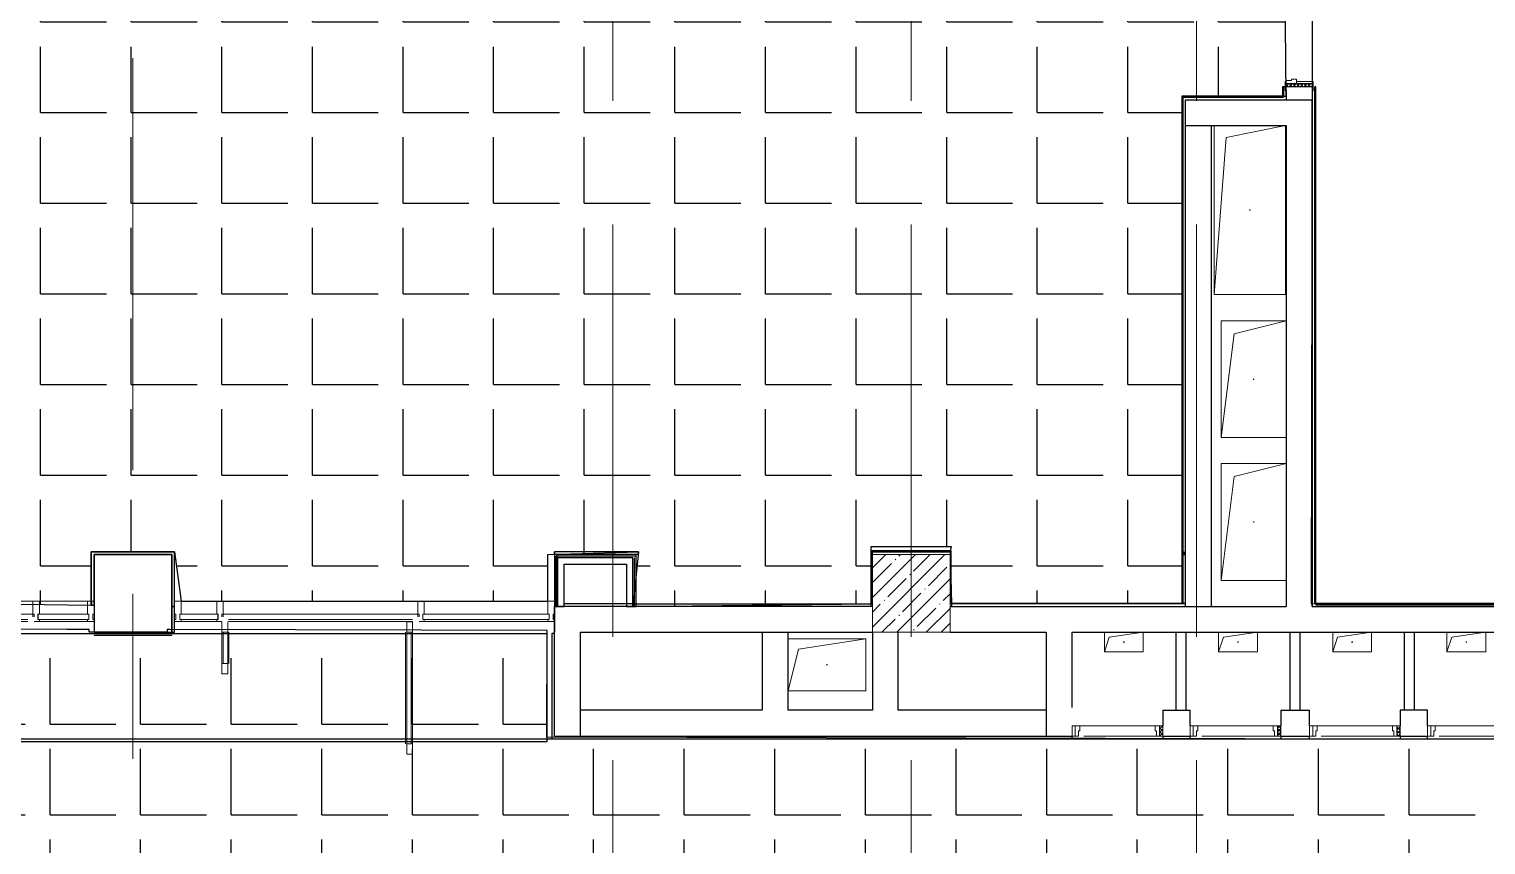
# Model space of a CAD drawing. Header units: millimetres. Extents: x -625 to 415037, y -3642 to 102118.
# Drawn here: x 47725 to 58955, y 9926 to 16211 of the extents above; entities that cross this region are included whole.
import ezdxf

# ---------------------------------------------------------------- set-up
doc = ezdxf.new("R2010")
doc.units = ezdxf.units.MM
doc.linetypes.add('Осевая', pattern=[6350, 1270, -952.5, 3175, -952.5])
doc.layers.add('1) плитка  КР1', color=40, linetype='Continuous')
for name, color, linetype, lineweight in [('A-DETL-GENF', 7, 'Continuous', 9), ('A-DOOR-FRAM-2', 7, 'Continuous', 5), ('A-GENM', 7, 'Continuous', 9), ('A-GLAZ-CURT-2', 7, 'Continuous', 20), ('A-GLAZ-CWMG', 7, 'Continuous', 9), ('A-GLAZ-CWMG-1', 7, 'Continuous', 20), ('S-COLS-1', 7, 'Continuous', 5), ('Оси-2', 7, 'Осевая', 9)]:
    doc.layers.add(name, color=color, linetype=linetype, lineweight=lineweight)
doc.layers.add('A-DOOR-FRAM-1', color=7, linetype='Continuous', lineweight=5, true_color=0xc0c0c0)
pattern_1 = [(45, (-171.384, 164.685), (-14.1421, 14.1421), []), (135, (-171.384, 164.685), (-14.1421, -14.1421), [])]
pattern_2 = [(0, (38804.7, 11553.94), (0, 698.5), [508, -190.5]), (90, (38804.7, 11553.94), (-698.5, 4e-14), [508, -190.5])]

# ---------------------------------------------------------------- blocks, each defined once
blk = doc.blocks.new('BSC_Колонна _Прямоугольная - 600х600-23205375-Объем проектирования 1 этажа')
at = {"layer": 'S-COLS-1'}
h = blk.add_hatch(dxfattribs=at)
h.set_pattern_fill('FP_54', color=256, style=0, pattern_type=2)
h.set_pattern_definition([(45, (-54460, -12000), (-114.04925, 114.04925), []), (45, (-54345.95, -12000), (-114.04925, 114.04925), [201.613, -40.323, 6.706, -33.617])])
h.paths.add_polyline_path([(-100, -300), (300, -300), (298, 300), (-300, 300), (-300, -300), (-112, -300)])
for p, q in [((300, 300), (-300, 300)), ((-300, 300), (-300, -300)), ((300, -300), (300, 300)), ((-300, -300), (300, -300))]:
    blk.add_line(p, q, dxfattribs=at)
blk = doc.blocks.new('110_Дверь_СКБ_1Ст_Внутренняя1 - Д-12 1100x2100h_дверь в горячий цех-32113407-Объем проектирования 1 этажа')
at = {"layer": 'A-DOOR-FRAM-2'}
h = blk.add_hatch(dxfattribs=at)
h.set_pattern_fill('FP_76', color=256, style=0, pattern_type=2)
h.set_pattern_definition([(45, (-371.384, 164.685), (-14.1421, 14.1421), []), (135, (-371.384, 164.685), (-14.1421, -14.1421), [])])
h.paths.add_polyline_path([(-538, 7), (-538, -100), (-513, -100), (-513, 100), (-538, 100)])
at = {"layer": 'A-DOOR-FRAM-1'}
for p, q in [((-498, 108), (-568, 108)), ((-568, 108), (-568, 100)), ((-568, 100), (-498, 100)), ((-513, 100), (-538, 100)), ((-538, 100), (-538, -100)), ((-488, 100), (-513, 100)), ((-513, 100), (-513, 20)), ((-513, -100), (-513, 100)), ((-498, 100), (-513, 100)), ((-513, 100), (-513, 99)), ((-513, 99), (-498, 99)), ((-513, 20), (-478, 20)), ((-498, 20), (-513, 20)), ((-513, 20), (-513, -100)), ((-498, 100), (-498, 108)), ((-498, 99), (-498, 100)), ((-498, -100), (-498, 20)), ((-488, 60), (-488, 100)), ((-478, 60), (-488, 60)), ((-478, 20), (-478, 60)), ((512, 60), (502, 60)), ((502, 60), (502, 20)), ((502, 20), (537, 20)), ((512, 100), (512, 60)), ((537, 100), (512, 100)), ((592, 108), (522, 108)), ((522, 108), (522, 100)), ((537, 100), (522, 100)), ((522, 100), (522, 99)), ((522, 100), (592, 100)), ((522, 99), (537, 99)), ((537, 20), (522, 20)), ((522, 20), (522, -100)), ((537, 20), (537, 100)), ((562, 100), (537, 100)), ((537, 100), (537, -100)), ((537, 99), (537, 100)), ((537, -100), (537, 20)), ((562, -100), (562, 100)), ((592, 100), (592, 108)), ((-498, -100), (-568, -100)), ((-568, -100), (-568, -108)), ((-568, -108), (-498, -108)), ((-538, -100), (-513, -100)), ((-513, -100), (-498, -100)), ((-498, -108), (-498, -100)), ((522, -100), (537, -100)), ((592, -100), (522, -100)), ((522, -100), (522, -108)), ((522, -108), (592, -108)), ((537, -100), (562, -100)), ((592, -108), (592, -100))]:
    blk.add_line(p, q, dxfattribs=at)
blk = doc.blocks.new('110_Дверь_СКБ_1Ст - д-18 700x2100h_Технический шкаф ЭОМ и СС-23257539-Объем проектирования 1 этажа')
at = {"layer": 'A-DOOR-FRAM-2'}
h = blk.add_hatch(dxfattribs=at)
h.set_pattern_fill('FP_122', color=256, style=0, pattern_type=2)
h.set_pattern_definition(pattern_1)
h.paths.add_polyline_path([(-337.5, 100), (-337.5, 20), (-312.5, 20), (-312.5, 100)])
at = {"layer": 'A-DOOR-FRAM-1'}
for p, q in [((-312.5, 100), (-337.5, 100)), ((-337.5, 100), (-337.5, 20)), ((-337.5, 20), (-312.5, 20)), ((-287.5, 100), (-312.5, 100)), ((-312.5, 100), (-312.5, 20)), ((-312.5, 20), (-312.5, 100)), ((-312.5, 20), (-277.5, 20)), ((-287.5, 60), (-287.5, 100)), ((-287.5, 100), (272.5, 100)), ((-277.5, 60), (-287.5, 60)), ((-277.5, 20), (-277.5, 60)), ((302.5, 20), (-277.5, 20)), ((312.5, 60), (302.5, 60)), ((302.5, 60), (302.5, 20)), ((302.5, 20), (337.5, 20)), ((312.5, 100), (312.5, 60)), ((337.5, 100), (312.5, 100)), ((337.5, 20), (337.5, 100)), ((362.5, 100), (337.5, 100)), ((337.5, 100), (337.5, 20)), ((337.5, 20), (362.5, 20)), ((362.5, 20), (362.5, 100))]:
    blk.add_line(p, q, dxfattribs=at)
blk = doc.blocks.new('110_Дверь_СКБ_1Ст - д-18 700x2100h_Технический шкаф ЭОМ и СС-V103-Объем проектирования 1 этажа')
at = {"layer": 'A-DOOR-FRAM-2'}
h = blk.add_hatch(dxfattribs=at)
h.set_pattern_fill('FP_122', color=256, style=0, pattern_type=2)
h.set_pattern_definition(pattern_1)
h.paths.add_polyline_path([(-337.5, 100), (-337.5, 20), (-312.5, 20), (-312.5, 100)])
at = {"layer": 'A-DOOR-FRAM-1'}
for p, q in [((-312.5, 100), (-337.5, 100)), ((-337.5, 100), (-337.5, 20)), ((-337.5, 20), (-312.5, 20)), ((-287.5, 100), (-312.5, 100)), ((-312.5, 100), (-312.5, 20)), ((-312.5, 20), (-312.5, 100)), ((-312.5, 20), (-277.5, 20)), ((-287.5, 60), (-287.5, 100)), ((-287.5, 100), (272.5, 100)), ((-277.5, 60), (-287.5, 60)), ((-277.5, 20), (-277.5, 60)), ((302.5, 20), (-277.5, 20)), ((312.5, 60), (302.5, 60)), ((302.5, 60), (302.5, 20)), ((302.5, 20), (337.5, 20)), ((312.5, 100), (312.5, 60)), ((337.5, 100), (312.5, 100)), ((337.5, 20), (337.5, 100)), ((362.5, 100), (337.5, 100)), ((337.5, 100), (337.5, 20)), ((337.5, 20), (362.5, 20)), ((362.5, 20), (362.5, 100))]:
    blk.add_line(p, q, dxfattribs=at)
blk = doc.blocks.new('GM_Отверстие прямоугольное _в плите_ - Отверстие-21620300-Объем проектирования 1 этажа')
at = {"layer": 'A-GENM'}
for p, q in [((-150, -75), (-150, 75)), ((-150, 75), (-150, -75)), ((-150, -75), (-112.5, 37.5)), ((-112.5, 37.5), (150, 75)), ((150, 75), (150, -75)), ((150, -75), (150, 75)), ((150, -75), (-150, -75)), ((-150, -75), (150, -75))]:
    blk.add_line(p, q, dxfattribs=at)
for start, end in [(360, 180), (180, 360)]:
    blk.add_arc((0, 0), 2.5, start, end, dxfattribs=at)
blk = doc.blocks.new('GM_Отверстие прямоугольное _в плите_ - Отверстие-V157-Объем проектирования 1 этажа')
at = {"layer": 'A-GENM'}
for p, q in [((-300, 200), (300, 200)), ((300, 200), (-300, 200)), ((-300, -200), (-220, 120)), ((-220, 120), (300, 200)), ((300, 200), (300, -200)), ((300, -200), (300, 200)), ((300, -200), (-300, -200)), ((-300, -200), (300, -200))]:
    blk.add_line(p, q, dxfattribs=at)
for start, end in [(360, 180), (180, 360)]:
    blk.add_arc((0, 0), 2.5, start, end, dxfattribs=at)
blk = doc.blocks.new('GM_Отверстие прямоугольное _в плите_ - Отверстие-V158-Объем проектирования 1 этажа')
at = {"layer": 'A-GENM'}
for p, q in [((-250, -450), (-250, 450)), ((-250, 450), (250, 450)), ((250, 450), (-250, 450)), ((-250, 450), (-250, -450)), ((-150, 350), (250, 450)), ((-250, -450), (-150, 350)), ((250, -450), (-250, -450)), ((-250, -450), (250, -450))]:
    blk.add_line(p, q, dxfattribs=at)
for start, end in [(360, 180), (180, 360)]:
    blk.add_arc((0, 0), 2.5, start, end, dxfattribs=at)
blk = doc.blocks.new('GM_Отверстие прямоугольное _в плите_ - Отверстие-V159-Объем проектирования 1 этажа')
at = {"layer": 'A-GENM'}
for p, q in [((-250, -450), (-250, 450)), ((-250, 450), (250, 450)), ((250, 450), (-250, 450)), ((-250, 450), (-250, -450)), ((-150, 350), (250, 450)), ((250, 450), (250, -450)), ((250, -450), (250, 450)), ((-250, -450), (-150, 350)), ((250, -450), (-250, -450)), ((-250, -450), (250, -450))]:
    blk.add_line(p, q, dxfattribs=at)
for start, end in [(360, 180), (180, 360)]:
    blk.add_arc((0, 0), 2.5, start, end, dxfattribs=at)
blk = doc.blocks.new('GM_Отверстие прямоугольное _в плите_ - Отверстие-21959792-Объем проектирования 1 этажа')
at = {"layer": 'A-GENM'}
for p, q in [((-275, -650), (-275, 650)), ((-275, 650), (-275, -650)), ((-183, 558), (275, 650)), ((275, 650), (275, -650)), ((275, -650), (275, 650)), ((-275, -650), (-183, 558)), ((275, -650), (-275, -650)), ((-275, -650), (275, -650))]:
    blk.add_line(p, q, dxfattribs=at)
for start, end in [(360, 180), (180, 360)]:
    blk.add_arc((0, 0), 2.5, start, end, dxfattribs=at)
blk = doc.blocks.new('Прямоугольный импост - Импост структурный с накладкой - 160мм Темный-32467808-Объем проектирования 1 этажа')
at = {"layer": 'A-GLAZ-CWMG-1'}
for p, q in [((-50, 40), (-50, 140)), ((-50, 140), (0, 140)), ((0, 140), (0, 40)), ((-40, 40), (-50, 40)), ((-50, -17), (-50, 0)), ((-50, 0), (-40, 0)), ((-40, 0), (-40, 40)), ((-10, 40), (-10, 0)), ((0, 40), (-10, 40)), ((-10, 0), (0, 0)), ((0, 0), (0, -17)), ((0, -17), (-50, -17))]:
    blk.add_line(p, q, dxfattribs=at)
blk = doc.blocks.new('Системная панель - Стекло - 40мм-32784007-Объем проектирования 1 этажа')
at = {"layer": 'A-GLAZ-CURT-2'}
for p, q in [((147.5, 0), (-147.5, 0)), ((-147.5, 0), (-147.5, -40)), ((147.5, -40), (147.5, 0)), ((-147.5, -40), (147.5, -40))]:
    blk.add_line(p, q, dxfattribs=at)
blk = doc.blocks.new('Дверь_Витражная_остекление_ - В-19-32784442-Объем проектирования 1 этажа')
at = {"layer": 'A-DETL-GENF'}
for p, q in [((-710, 1040), (-665, 1040)), ((-710, 1040), (-710, 20)), ((-665, 1040), (-710, 1040)), ((-710, 1040), (-710, 20)), ((-665, 1040), (-665, 20)), ((-665, 20), (-665, 1040)), ((-710, 960), (-665, 960)), ((-700, 960), (-700, 100)), ((-656, 960), (-656, 100)), ((706, 340), (706, 100)), ((760, 420), (715, 420)), ((715, 420), (715, 20)), ((760, 420), (715, 420)), ((715, 420), (715, 20)), ((760, 340), (715, 340)), ((750, 340), (750, 100)), ((760, 420), (760, 20)), ((760, 20), (760, 420)), ((-710, 100), (-665, 100)), ((-665, 20), (-710, 20)), ((-710, 20), (-665, 20)), ((760, 100), (715, 100))]:
    blk.add_line(p, q, dxfattribs=at)
blk = doc.blocks.new('Прямоугольный импост - Импост структурный с накладкой - 160мм Темный-32784438-Объем проектирования 1 этажа')
at = {"layer": 'A-GLAZ-CWMG'}
for p, q in [((49156, 11940), (50656, 11940)), ((49156, 11820), (49156, 11840)), ((49156, 11840), (50656, 11840)), ((49196, 11800), (50616, 11800)), ((50656, 11840), (50656, 11820)), ((49196, 11783), (50616, 11783))]:
    blk.add_line(p, q, dxfattribs=at)
blk = doc.blocks.new('Системная панель - Стекло - 40мм-32784544-Объем проектирования 1 этажа')
at = {"layer": 'A-GLAZ-CURT-2'}
for p, q in [((486, 0), (-486, 0)), ((-486, 0), (-486, -40)), ((486, -40), (486, 0)), ((-486, -40), (486, -40))]:
    blk.add_line(p, q, dxfattribs=at)
blk = doc.blocks.new('Прямоугольный импост - Импост структурный с накладкой - 160мм Темный-32784005-Объем проектирования 1 этажа')
at = {"layer": 'A-GLAZ-CWMG'}
for p, q in [((48831, 11940), (49106, 11940)), ((48831, 11783), (49106, 11783))]:
    blk.add_line(p, q, dxfattribs=at)
blk = doc.blocks.new('Прямоугольный импост - Импост структурный с накладкой - 160мм Темный-V272-Объем проектирования 1 этажа')
at = {"layer": 'A-GLAZ-CWMG-1'}
for p, q in [((-25, 40), (-25, 140)), ((-25, 140), (25, 140)), ((25, 140), (25, 40)), ((-15, 40), (-25, 40)), ((-25, -17), (-25, 0)), ((-25, 0), (-15, 0)), ((-15, 0), (-15, 40)), ((15, 40), (15, 20)), ((25, 40), (15, 40)), ((15, -17), (-25, -17))]:
    blk.add_line(p, q, dxfattribs=at)
blk = doc.blocks.new('Прямоугольный импост - Импост структурный с накладкой - 160мм Темный-V273-Объем проектирования 1 этажа')
at = {"layer": 'A-GLAZ-CWMG-1'}
for p, q in [((-25, 40), (-25, 140)), ((-25, 140), (25, 140)), ((25, 140), (25, 40)), ((-15, 40), (-25, 40)), ((-15, 20), (-15, 40)), ((15, 40), (15, 0)), ((25, 40), (15, 40)), ((15, 0), (25, 0)), ((25, 0), (25, -17)), ((25, -17), (-15, -17))]:
    blk.add_line(p, q, dxfattribs=at)
blk = doc.blocks.new('Прямоугольный импост - Импост структурный с накладкой - 160мм Темный-32784440-Объем проектирования 1 этажа')
at = {"layer": 'A-GLAZ-CWMG'}
for p, q in [((50706, 11940), (51659, 11940)), ((50706, 11783), (51659, 11783))]:
    blk.add_line(p, q, dxfattribs=at)
blk = doc.blocks.new('Прямоугольный импост - Импост структурный с накладкой - 160мм Темный-V274-Объем проектирования 1 этажа')
at = {"layer": 'A-GLAZ-CWMG-1'}
for p, q in [((0, 140), (-50, 140)), ((-50, 140), (-50, 40)), ((0, 40), (0, 140)), ((-50, 40), (-40, 40)), ((-40, 0), (-50, 0)), ((-50, 0), (-50, -17)), ((-40, 40), (-40, 0)), ((-10, 0), (-10, 40)), ((-10, 40), (0, 40)), ((0, 0), (-10, 0)), ((0, -17), (0, 0)), ((-50, -17), (0, -17))]:
    blk.add_line(p, q, dxfattribs=at)
blk = doc.blocks.new('Прямоугольный импост - Импост структурный с накладкой - 160мм Темный-32786259-Объем проектирования 1 этажа')
at = {"layer": 'A-GLAZ-CWMG'}
for p, q in [((46240, 11940), (47689, 11940)), ((46240, 11820), (46240, 11840)), ((46240, 11840), (47689, 11840)), ((46280, 11800), (47649, 11800)), ((47689, 11840), (47689, 11820)), ((46280, 11783), (47649, 11783))]:
    blk.add_line(p, q, dxfattribs=at)
blk = doc.blocks.new('Системная панель - Стекло - 40мм-32786365-Объем проектирования 1 этажа')
at = {"layer": 'A-GLAZ-CURT-2'}
for p, q in [((196, 0), (-196, 0)), ((-196, 0), (-196, -40)), ((196, -40), (196, 0)), ((-196, -40), (196, -40))]:
    blk.add_line(p, q, dxfattribs=at)
blk = doc.blocks.new('Прямоугольный импост - Импост структурный с накладкой - 160мм Темный-32786261-Объем проектирования 1 этажа')
at = {"layer": 'A-GLAZ-CWMG'}
for p, q in [((47739, 11940), (48110, 11940)), ((47739, 11783), (48110, 11783))]:
    blk.add_line(p, q, dxfattribs=at)
blk = doc.blocks.new('Прямоугольный импост - Импост структурный с накладкой - 160мм Темный-V276-Объем проектирования 1 этажа')
at = {"layer": 'A-GLAZ-CWMG-1'}
for p, q in [((0, 140), (-50, 140)), ((-50, 140), (-50, 40)), ((0, 40), (0, 140)), ((-50, 40), (-40, 40)), ((-40, 0), (-50, 0)), ((-50, 0), (-50, -17)), ((-40, 40), (-40, 0)), ((-10, 0), (-10, 40)), ((-10, 40), (0, 40)), ((0, 0), (-10, 0)), ((0, -17), (0, 0)), ((-50, -17), (0, -17))]:
    blk.add_line(p, q, dxfattribs=at)

msp = doc.modelspace()

# ---------------------------------------------------------------- hatches: boundary and pattern name
at = {"layer": '1) плитка  КР1'}
h = msp.add_hatch(dxfattribs=at)
h.set_pattern_fill('ANGLE', color=256, scale=100)
h.set_pattern_definition([(0, (42224.7, 26743.94), (0, 698.5), [508, -190.5]), (90, (42224.7, 26743.94), (-698.5, 4e-14), [508, -190.5])])
h.paths.add_polyline_path([(54825, 12184), (54835, 11784), (56620, 11785), (56620, 15696), (57415, 15696), (57387, 18692), (57967, 18822), (57967, 20356), (51437, 20356), (51437, 26314), (50904, 26314), (50904, 26723), (48845, 26744), (48846, 26343), (47750, 26343), (47725, 26364), (47704, 26743), (42846, 26743), (42846, 26364), (42466, 26344), (42466, 26064), (42225, 26039), (42225, 24364), (42445, 24364), (42528, 23184), (42846, 23185), (42846, 21963), (42466, 21963), (42466, 20165), (42825, 20165), (42846, 19564), (42466, 19563), (42466, 17765), (42846, 17765), (42846, 16543), (42466, 16543), (42466, 14972), (45996, 14966), (46025, 11804), (48204, 11774), (48204, 12185), (48846, 12185), (48896, 11804), (51724, 11804), (51724, 12164), (52422, 12185), (52379, 11764), (54215, 11784), (54215, 12225), (54833, 12225)])
edge = h.paths.add_edge_path(flags=16)
edge.add_arc((48510, 16887), 492, 0, 360)
edge = h.paths.add_edge_path(flags=16)
edge.add_arc((54505, 16877), 492, 0, 360)
edge = h.paths.add_edge_path(flags=16)
edge.add_arc((48534, 22870), 492, 0, 360)
h = msp.add_hatch(dxfattribs=at)
h.set_pattern_fill('ANGLE', color=256, scale=100)
h.set_pattern_definition(pattern_2)
h.paths.add_polyline_path([(51715, 10721), (45996, 10721), (45996, 11554), (51715, 11554)])
h = msp.add_hatch(dxfattribs=at)
h.set_pattern_fill('ANGLE', color=256, scale=100)
h.set_pattern_definition(pattern_2)
h.paths.add_polyline_path([(75478, 7743), (42466, 7743), (42466, 10743), (75478, 10743)])

# ---------------------------------------------------------------- linework, layer by layer
for p, q in [((57387, 15768), (57387, 15696)), ((57395, 15768), (57387, 15768)), ((57407, 15768), (57395, 15768)), ((57395, 15768), (57395, 15688)), ((57415, 15738), (57415, 15668)), ((57615, 15738), (57615, 11764)), ((57635, 11784), (57635, 15768)), ((57643, 15768), (57635, 15768)), ((57643, 11785), (57643, 15768)), ((57387, 15696), (56612, 15696)), ((56612, 15696), (56612, 11785)), ((56620, 15688), (57395, 15688)), ((56620, 11785), (56620, 15688)), ((56640, 15668), (57615, 15668)), ((56640, 11764), (56640, 15668)), ((57615, 11764), (57615, 15668)), ((56640, 15468), (57415, 15468)), ((56840, 11764), (56840, 15468)), ((57415, 15468), (57415, 11764)), ((48846, 12185), (48204, 12185)), ((48204, 12185), (48204, 11774)), ((48825, 12164), (48225, 12164)), ((48225, 12164), (48225, 11564)), ((48225, 12164), (48825, 12164)), ((48225, 11774), (48225, 12164)), ((48825, 11764), (48825, 12164)), ((48825, 12164), (48825, 11764)), ((48846, 11764), (48846, 12185)), ((52422, 12185), (51774, 12185)), ((51774, 12185), (51774, 11764)), ((52422, 12184), (51775, 12184)), ((51775, 12164), (51775, 12184)), ((51775, 12164), (51775, 11764)), ((52422, 12164), (51775, 12164)), ((51787, 11764), (51787, 12151)), ((52404, 12151), (51787, 12151)), ((51795, 11764), (51795, 12164)), ((51800, 11764), (51800, 12139)), ((52379, 12139), (51800, 12139)), ((52379, 11764), (52379, 12139)), ((52391, 11764), (52391, 12139)), ((52404, 11764), (52404, 12164)), ((52405, 11784), (52405, 12164)), ((52422, 12184), (52422, 12185)), ((52422, 12164), (52422, 12184)), ((54833, 12193), (54217, 12193)), ((54217, 12193), (54217, 12185)), ((54217, 12185), (54833, 12185)), ((54225, 12184), (54217, 12184)), ((54217, 12184), (54217, 11785)), ((54225, 12164), (54225, 12184)), ((54825, 12184), (54825, 12164)), ((54833, 12184), (54825, 12184)), ((54833, 12185), (54833, 12193)), ((54833, 11785), (54833, 12184)), ((56620, 12184), (56625, 12184)), ((56625, 12184), (56625, 12164)), ((56625, 12164), (56640, 12164)), ((51850, 11764), (51850, 12089)), ((51850, 12089), (52329, 12089)), ((52329, 12089), (52329, 11764)), ((48205, 11804), (48205, 11774)), ((48204, 11774), (48205, 11774)), ((48205, 11774), (48225, 11774)), ((48825, 11564), (48825, 11764)), ((48846, 11764), (48825, 11764)), ((48825, 11764), (48825, 11564)), ((48825, 11764), (48845, 11764)), ((48845, 11764), (48845, 11764)), ((48846, 11564), (48846, 11764)), ((51774, 11764), (51774, 11564)), ((51774, 11764), (51850, 11764)), ((54225, 11764), (51775, 11764)), ((51775, 10764), (51775, 11764)), ((52405, 11784), (51850, 11784)), ((52329, 11764), (52404, 11764)), ((52405, 11784), (54225, 11784)), ((54215, 11764), (54215, 11784)), ((54217, 11785), (54225, 11785)), ((54825, 11785), (54833, 11785)), ((54825, 11764), (57415, 11764)), ((56612, 11785), (54833, 11785)), ((54835, 11784), (54835, 11764)), ((56612, 11785), (56620, 11785)), ((56640, 11785), (56620, 11785)), ((56640, 11784), (56620, 11784)), ((57615, 11764), (60225, 11764)), ((60205, 11785), (57643, 11785)), ((60197, 11784), (57643, 11784)), ((57643, 11784), (57643, 11777)), ((57643, 11777), (60205, 11777)), ((48225, 11564), (48825, 11564)), ((48225, 11544), (48225, 11543)), ((48225, 11543), (48825, 11543)), ((48825, 11564), (48846, 11564)), ((48825, 11543), (48825, 11544)), ((51755, 11554), (51754, 11554)), ((51754, 11554), (51754, 10743)), ((51755, 11554), (51755, 11543)), ((51775, 11554), (51755, 11554)), ((51774, 11564), (51775, 11564)), ((51975, 11564), (54225, 11564)), ((51975, 10764), (51975, 11564)), ((53375, 11564), (53375, 10964)), ((53575, 10964), (53575, 11564)), ((54225, 11564), (54225, 10964)), ((54425, 10964), (54425, 11564)), ((54825, 11564), (55565, 11564)), ((55565, 11564), (55565, 10764)), ((55765, 11564), (59205, 11564)), ((55765, 10984), (55765, 11564)), ((56564, 11564), (56564, 10964)), ((56644, 10964), (56644, 11564)), ((57444, 11564), (57444, 10964)), ((57524, 10964), (57524, 11564)), ((58324, 11564), (58324, 10964)), ((58404, 10964), (58404, 11564)), ((53375, 10964), (51975, 10964)), ((54225, 10964), (53575, 10964)), ((55565, 10964), (54425, 10964)), ((56465, 10964), (56465, 10844)), ((56465, 10964), (56675, 10964)), ((56675, 10844), (56675, 10964)), ((57375, 10964), (57375, 10844)), ((57375, 10964), (57595, 10964)), ((57595, 10844), (57595, 10964)), ((58505, 10964), (58295, 10964)), ((58295, 10964), (58295, 10844)), ((58505, 10844), (58505, 10964)), ((51754, 10743), (55765, 10743)), ((51775, 10764), (55765, 10764)), ((55765, 10744), (55765, 10764)), ((55765, 10743), (55765, 10744)), ((56465, 10764), (56675, 10764)), ((56465, 10764), (56465, 10744)), ((56465, 10744), (56465, 10743)), ((56465, 10743), (56675, 10743)), ((56675, 10744), (56675, 10764)), ((56675, 10743), (56675, 10744)), ((57375, 10764), (57595, 10764)), ((57375, 10764), (57375, 10744)), ((57375, 10744), (57375, 10743)), ((57375, 10743), (57595, 10743)), ((57595, 10744), (57595, 10764)), ((57595, 10743), (57595, 10744)), ((58295, 10764), (58505, 10764)), ((58295, 10764), (58295, 10744)), ((58295, 10744), (58295, 10743)), ((58295, 10743), (58505, 10743)), ((58505, 10744), (58505, 10764)), ((58505, 10743), (58505, 10744))]:
    msp.add_line(p, q)
at = {"flags": 128}
msp.add_lwpolyline([(66716, 23171), (66719, 24595), (60797, 24609), (60782, 18429), (57622, 18436), (57607, 11785), (60161, 11779), (60162, 12186), (60818, 12185), (60817, 11785), (66161, 11772), (66162, 12172), (66562, 12171), (66569, 15365), (65719, 15367), (65736, 22673), (66186, 22672), (66188, 23172)], close=True, dxfattribs=at)
msp.add_lwpolyline([(61407, 10734), (51715, 10757), (51717, 11578), (48809, 11585), (48788, 11585), (48788, 11564), (48188, 11565), (48188, 11586), (48015, 11587), (45959, 11592), (45957, 10771), (42427, 10779), (42426, 10109), (38786, 10117), (38780, 7829), (65299, 7767)], dxfattribs=at)
at = {"layer": '1) плитка  КР1'}
msp.add_lwpolyline([(46025, 11804), (48204, 11774), (48204, 12185), (48846, 12185), (48896, 11804), (51724, 11804), (51724, 12164), (52422, 12185), (52379, 11764), (54215, 11784), (54215, 12225), (54833, 12225), (54825, 12184), (54835, 11784), (56620, 11785), (56620, 15696), (57415, 15696), (57387, 18692)], dxfattribs=at)
for points in [[(51715, 10721), (45996, 10721), (45996, 11554), (51715, 11554)], [(75478, 7743), (42466, 7743), (42466, 10743), (75478, 10743)]]:
    msp.add_lwpolyline(points, close=True, dxfattribs=at)
at = {"layer": 'Оси-2'}
for p, q in [((48525, 4240), (48525, 22262)), ((52225, 2958), (52225, 22262)), ((54525, 2958), (54525, 22262)), ((56725, 2958), (56725, 22262))]:
    msp.add_line(p, q, dxfattribs=at)

# ---------------------------------------------------------------- block references
for name, p, rotation in [('110_Дверь_СКБ_1Ст_Внутренняя1 - Д-12 1100x2100h_дверь в горячий цех-32113407-Объем проектирования 1 этажа', (57515, 16305), 89.99999999999991), ('Системная панель - Стекло - 40мм-32786365-Объем проектирования 1 этажа', (47989, 11664), 180), ('Системная панель - Стекло - 40мм-32784007-Объем проектирования 1 этажа', (49033, 11664), 180), ('Системная панель - Стекло - 40мм-32784544-Объем проектирования 1 этажа', (51247, 11664), 180), ('Дверь_Витражная_остекление_ - В-19-32784442-Объем проектирования 1 этажа', (49971, 11664), 180), ('110_Дверь_СКБ_1Ст - д-18 700x2100h_Технический шкаф ЭОМ и СС-23257539-Объем проектирования 1 этажа', (56127, 10864), 180), ('110_Дверь_СКБ_1Ст - д-18 700x2100h_Технический шкаф ЭОМ и СС-V103-Объем проектирования 1 этажа', (57037, 10864), 180), ('110_Дверь_СКБ_1Ст - д-18 700x2100h_Технический шкаф ЭОМ и СС-23257539-Объем проектирования 1 этажа', (57957, 10864), 180), ('110_Дверь_СКБ_1Ст - д-18 700x2100h_Технический шкаф ЭОМ и СС-23257539-Объем проектирования 1 этажа', (58867, 10864), 180)]:
    msp.add_blockref(name, p, dxfattribs=dict(rotation=rotation))
for name, p in [('GM_Отверстие прямоугольное _в плите_ - Отверстие-21959792-Объем проектирования 1 этажа', (57135, 14818)), ('GM_Отверстие прямоугольное _в плите_ - Отверстие-V159-Объем проектирования 1 этажа', (57164, 13514)), ('GM_Отверстие прямоугольное _в плите_ - Отверстие-V158-Объем проектирования 1 этажа', (57165, 12414)), ('BSC_Колонна _Прямоугольная - 600х600-23205375-Объем проектирования 1 этажа', (54525, 11864)), ('Прямоугольный импост - Импост структурный с накладкой - 160мм Темный-32786259-Объем проектирования 1 этажа', (65, -136)), ('Прямоугольный импост - Импост структурный с накладкой - 160мм Темный-32786261-Объем проектирования 1 этажа', (65, -136)), ('Прямоугольный импост - Импост структурный с накладкой - 160мм Темный-V276-Объем проектирования 1 этажа', (48225, 11664)), ('Прямоугольный импост - Импост структурный с накладкой - 160мм Темный-32784005-Объем проектирования 1 этажа', (65, -136)), ('Прямоугольный импост - Импост структурный с накладкой - 160мм Темный-32784438-Объем проектирования 1 этажа', (65, -136)), ('Прямоугольный импост - Импост структурный с накладкой - 160мм Темный-32784440-Объем проектирования 1 этажа', (65, -136)), ('Прямоугольный импост - Импост структурный с накладкой - 160мм Темный-V274-Объем проектирования 1 этажа', (51774, 11664)), ('GM_Отверстие прямоугольное _в плите_ - Отверстие-V157-Объем проектирования 1 этажа', (53875, 11314)), ('GM_Отверстие прямоугольное _в плите_ - Отверстие-21620300-Объем проектирования 1 этажа', (56164, 11489)), ('GM_Отверстие прямоугольное _в плите_ - Отверстие-21620300-Объем проектирования 1 этажа', (57044, 11489)), ('GM_Отверстие прямоугольное _в плите_ - Отверстие-21620300-Объем проектирования 1 этажа', (57924, 11489)), ('GM_Отверстие прямоугольное _в плите_ - Отверстие-21620300-Объем проектирования 1 этажа', (58804, 11489))]:
    msp.add_blockref(name, p)
at = {"extrusion": (0, 0, -1)}
for name, p in [('Прямоугольный импост - Импост структурный с накладкой - 160мм Темный-V272-Объем проектирования 1 этажа', (-47779, 11664)), ('Прямоугольный импост - Импост структурный с накладкой - 160мм Темный-32467808-Объем проектирования 1 этажа', (-48846, 11664)), ('Прямоугольный импост - Импост структурный с накладкой - 160мм Темный-V273-Объем проектирования 1 этажа', (-49196, 11664)), ('Прямоугольный импост - Импост структурный с накладкой - 160мм Темный-V272-Объем проектирования 1 этажа', (-50746, 11664))]:
    msp.add_blockref(name, p, dxfattribs=at)

doc.saveas('drawing.dxf')
